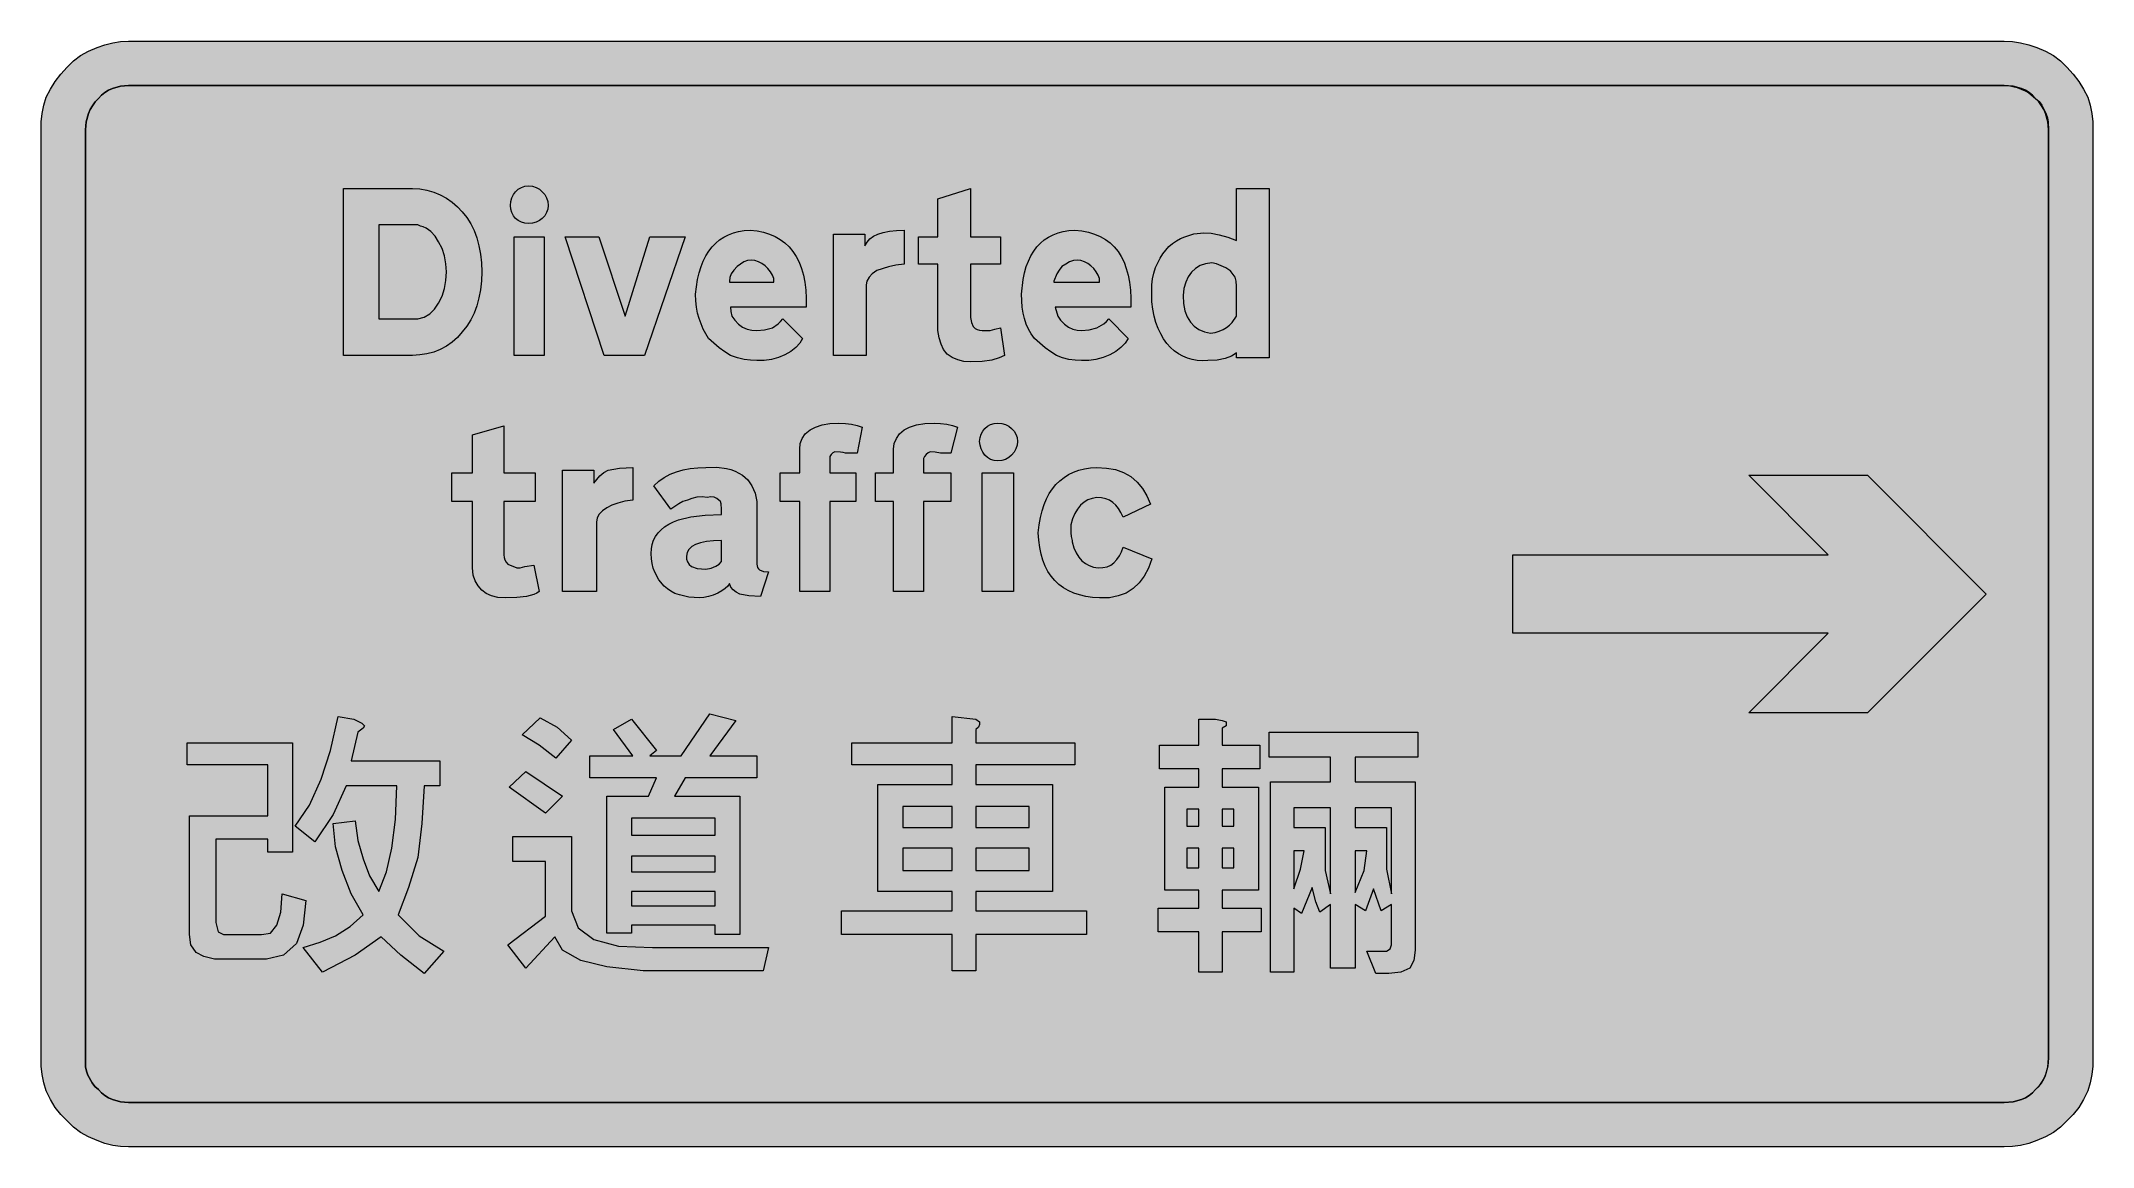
# Model space of a CAD drawing. Header units: metres. Extents: x 48 to 521, y 9 to 263.
import ezdxf

# ---------------------------------------------------------------- set-up
doc = ezdxf.new("R2010")
doc.units = ezdxf.units.M
doc.layers.add('FILL_BLACK_000000', color=7, linetype='Continuous', true_color=0x000000)
doc.layers.add('FILL_YELLOW_FFFF00', color=7, linetype='Continuous', true_color=0xffff00)

msp = doc.modelspace()

# ---------------------------------------------------------------- hatches: boundary and pattern name
at = {"layer": 'FILL_BLACK_000000', "true_color": 0x000000}
h = msp.add_hatch(color=7, dxfattribs=at)
h.dxf.hatch_style = 1
h.paths.add_polyline_path([(66.75, 8.71), (64.95, 8.94), (63.15, 9.4), (61.35, 10.14), (59.39, 10.93), (57.56, 11.94), (55.91, 13.18), (54.45, 14.64), (52.98, 16.1), (51.71, 17.75), (50.61, 19.58), (49.65, 21.54), (49.08, 23.39), (48.71, 25.29), (48.51, 27.19), (48.45, 29.04), (48.45, 242.64), (48.51, 244.49), (48.71, 246.39), (49.08, 248.29), (49.65, 250.14), (50.61, 251.94), (51.71, 253.7), (52.98, 255.41), (54.45, 257.04), (55.91, 258.5), (57.56, 259.74), (59.39, 260.75), (61.35, 261.54), (63.15, 262.15), (64.95, 262.63), (66.75, 262.93), (68.55, 263.04), (500.25, 263.04), (502.1, 262.93), (504, 262.63), (505.9, 262.15), (507.75, 261.54), (509.71, 260.75), (511.54, 259.74), (513.19, 258.5), (514.65, 257.04), (516.12, 255.41), (517.39, 253.7), (518.49, 251.94), (519.45, 250.14), (520.02, 248.29), (520.39, 246.39), (520.59, 244.49), (520.65, 242.64), (520.65, 29.04), (520.59, 27.19), (520.39, 25.29), (520.02, 23.39), (519.45, 21.54), (518.49, 19.58), (517.39, 17.75), (516.12, 16.1), (514.65, 14.64), (513.19, 13.18), (511.54, 11.94), (509.71, 10.93), (507.75, 10.14), (505.9, 9.4), (504, 8.94), (502.1, 8.71), (500.25, 8.64), (68.55, 8.64), (66.75, 8.71)])
h.paths.add_polyline_path([(504.19, 19.55), (505.09, 19.97), (505.95, 20.49), (506.73, 21.11), (507.45, 21.84), (508.18, 22.56), (508.8, 23.34), (509.32, 24.2), (509.74, 25.1), (510.28, 27.03), (510.45, 29.04), (510.45, 242.64), (510.28, 244.48), (509.74, 246.35), (509.32, 247.27), (508.8, 248.17), (508.18, 249.03), (507.45, 249.84), (506.73, 250.57), (505.95, 251.19), (505.09, 251.71), (504.19, 252.13), (502.26, 252.67), (500.25, 252.84), (68.55, 252.84), (66.71, 252.67), (64.87, 252.13), (63.99, 251.71), (63.15, 251.19), (62.36, 250.57), (61.65, 249.84), (60.92, 249.03), (60.3, 248.17), (59.78, 247.27), (59.36, 246.35), (58.82, 244.48), (58.65, 242.64), (58.65, 29.04), (58.72, 27.09), (58.9, 26.09), (59.25, 25.14), (60.22, 23.38), (60.85, 22.57), (61.65, 21.84), (62.36, 21.11), (63.15, 20.49), (63.99, 19.97), (64.87, 19.55), (66.71, 19.01), (68.55, 18.84), (500.25, 18.84), (502.26, 19.01), (504.19, 19.55)], flags=16)
h = msp.add_hatch(color=7, dxfattribs=at)
h.dxf.hatch_style = 1
h.paths.add_polyline_path([(118.05, 229.14), (133.95, 229.14), (135.62, 229.04), (137.25, 228.76), (138.82, 228.3), (140.32, 227.68), (141.74, 226.9), (143.06, 225.98), (144.27, 224.92), (145.35, 223.74), (146.4, 222.43), (147.32, 220.99), (148.09, 219.43), (148.72, 217.74), (149.22, 215.94), (149.57, 214.04), (149.78, 212.03), (149.85, 209.94), (149.78, 207.85), (149.57, 205.84), (149.22, 203.94), (148.72, 202.14), (148.09, 200.45), (147.32, 198.89), (146.4, 197.45), (145.35, 196.14), (144.27, 194.87), (143.06, 193.78), (141.74, 192.85), (140.32, 192.09), (138.82, 191.5), (137.25, 191.08), (135.62, 190.82), (133.95, 190.74), (118.05, 190.74), (118.05, 229.14)])
h.paths.add_polyline_path([(132.45, 199.14), (132.75, 199.14), (134.85, 199.14), (135.15, 199.14), (136.62, 199.53), (137.89, 200.26), (138.99, 201.33), (139.95, 202.74), (140.74, 204.37), (141.3, 206.11), (141.64, 207.97), (141.75, 209.94), (141.64, 211.78), (141.3, 213.61), (140.74, 215.34), (139.95, 216.84), (139.17, 218.12), (138.19, 219.2), (137.04, 220), (136.41, 220.27), (135.75, 220.44), (135.15, 220.74), (133.05, 220.74), (132.45, 220.74), (126.15, 220.74), (126.15, 199.14), (132.45, 199.14)], flags=16)
h = msp.add_hatch(color=7, dxfattribs=at)
h.dxf.hatch_style = 1
h.paths.add_polyline_path([(165.06, 224.37), (164.78, 223.57), (164.36, 222.86), (163.8, 222.24), (163.13, 221.74), (162.37, 221.36), (161.53, 221.12), (160.65, 221.04), (159.78, 221.12), (158.98, 221.36), (158.27, 221.74), (157.65, 222.24), (157.15, 222.86), (156.77, 223.57), (156.53, 224.37), (156.45, 225.24), (156.53, 226.12), (156.77, 226.96), (157.15, 227.72), (157.65, 228.39), (158.27, 228.95), (158.98, 229.37), (159.78, 229.65), (160.65, 229.74), (161.53, 229.65), (162.37, 229.37), (163.13, 228.95), (163.8, 228.39), (164.36, 227.72), (164.78, 226.96), (165.06, 226.12), (165.15, 225.24), (165.06, 224.37)])
h = msp.add_hatch(color=7, dxfattribs=at)
h.dxf.hatch_style = 1
h.paths.add_polyline_path([(269.25, 218.04), (269.25, 211.74), (262.35, 211.74), (262.35, 199.44), (262.54, 198.28), (262.95, 197.34), (263.4, 196.95), (263.89, 196.66), (264.43, 196.5), (265.05, 196.44), (266.85, 196.44), (267.94, 196.74), (269.25, 197.04), (270.15, 190.74), (268.97, 190.13), (267.26, 189.65), (265.05, 189.35), (262.35, 189.24), (260.83, 189.35), (259.42, 189.69), (258.13, 190.25), (256.95, 191.04), (256.16, 192.05), (255.56, 193.29), (255.14, 194.75), (254.85, 196.44), (254.85, 211.74), (250.35, 211.74), (250.35, 218.04), (254.85, 218.04), (254.85, 226.74), (262.35, 229.14), (262.35, 218.04), (269.25, 218.04)])
h = msp.add_hatch(color=7, dxfattribs=at)
h.dxf.hatch_style = 1
h.paths.add_polyline_path([(331.05, 229.14), (331.05, 190.14), (323.55, 190.14), (323.55, 191.34), (323.04, 190.92), (322.43, 190.55), (320.92, 189.99), (319.08, 189.65), (316.95, 189.54), (315.73, 189.49), (314.54, 189.57), (313.39, 189.77), (312.28, 190.09), (311.21, 190.53), (310.21, 191.1), (309.25, 191.78), (308.36, 192.58), (307.54, 193.49), (306.79, 194.52), (306.11, 195.67), (305.52, 196.92), (305.01, 198.29), (304.59, 199.77), (304.27, 201.35), (304.05, 203.04), (304.05, 203.64), (304.05, 206.34), (304.05, 206.94), (304.26, 208.36), (304.57, 209.68), (304.95, 210.92), (305.42, 212.06), (305.96, 213.12), (306.58, 214.09), (307.27, 214.96), (308.02, 215.75), (308.84, 216.45), (309.72, 217.07), (310.66, 217.59), (311.64, 218.04), (313.76, 218.66), (316.05, 218.94), (317.73, 218.83), (319.57, 218.49), (321.53, 217.93), (323.55, 217.14), (323.55, 229.14), (331.05, 229.14)])
h.paths.add_polyline_path([(323.51, 207.8), (323.25, 208.74), (322.35, 209.94), (322.2, 210.2), (322.05, 210.24), (321.1, 210.86), (320.06, 211.36), (318.97, 211.76), (317.85, 212.04), (316.46, 211.82), (315.22, 211.37), (314.13, 210.72), (313.2, 209.86), (312.44, 208.81), (311.86, 207.57), (311.46, 206.14), (311.25, 204.54), (311.36, 202.64), (311.69, 200.99), (312.22, 199.57), (312.94, 198.39), (313.84, 197.43), (314.92, 196.69), (316.16, 196.16), (317.55, 195.84), (318.62, 196.01), (319.58, 196.28), (320.45, 196.65), (321.22, 197.11), (321.92, 197.66), (322.53, 198.29), (323.55, 199.74), (323.55, 206.64), (323.51, 207.8)], flags=16)
h = msp.add_hatch(color=7, dxfattribs=at)
h.dxf.hatch_style = 1
h.paths.add_polyline_path([(157.35, 190.74), (157.35, 218.04), (164.25, 218.04), (164.25, 190.74), (157.35, 190.74)])
h = msp.add_hatch(color=7, dxfattribs=at)
h.dxf.hatch_style = 1
h.paths.add_polyline_path([(169.05, 218.04), (176.85, 218.04), (182.85, 199.74), (188.55, 218.04), (196.65, 218.04), (187.35, 190.74), (182.85, 190.74), (178.05, 190.74), (169.05, 218.04)])
h = msp.add_hatch(color=7, dxfattribs=at)
h.dxf.hatch_style = 1
h.paths.add_polyline_path([(207.19, 200.79), (207.45, 199.74), (208.09, 198.84), (208.95, 197.94), (209.9, 197.2), (210.94, 196.74), (212.03, 196.51), (213.15, 196.44), (214.95, 196.63), (216.75, 197.04), (218.06, 197.98), (218.65, 198.52), (219.15, 199.14), (223.65, 194.64), (223.04, 193.55), (222.14, 192.54), (220.99, 191.63), (219.64, 190.85), (218.13, 190.23), (216.52, 189.79), (214.84, 189.55), (213.15, 189.54), (211.75, 189.6), (210.26, 189.8), (208.72, 190.17), (207.15, 190.74), (205.8, 191.52), (204.49, 192.46), (202.05, 194.64), (200.82, 196.78), (199.87, 199.18), (199.52, 200.48), (199.27, 201.85), (199.11, 203.31), (199.05, 204.84), (199.54, 208.22), (199.9, 209.74), (200.34, 211.14), (200.86, 212.44), (201.45, 213.63), (202.13, 214.71), (202.87, 215.68), (203.7, 216.54), (204.6, 217.29), (205.59, 217.93), (206.64, 218.47), (207.78, 218.89), (208.99, 219.22), (210.28, 219.43), (211.65, 219.54), (213.23, 219.36), (214.71, 219.06), (216.1, 218.63), (217.38, 218.08), (218.56, 217.4), (219.63, 216.6), (220.61, 215.68), (221.47, 214.63), (222.24, 213.46), (222.89, 212.16), (223.44, 210.74), (223.88, 209.2), (224.22, 207.54), (224.44, 205.76), (224.55, 203.86), (224.55, 201.84), (207.15, 201.84), (207.19, 200.79)])
h.paths.add_polyline_path([(217.05, 208.14), (217.05, 208.44), (216.74, 209.22), (216.3, 209.98), (215.73, 210.69), (215.06, 211.33), (214.33, 211.86), (213.55, 212.28), (212.75, 212.55), (211.95, 212.64), (211.05, 212.53), (210.19, 212.23), (209.38, 211.75), (208.65, 211.14), (207.86, 210.37), (207.3, 209.49), (206.96, 208.61), (206.85, 207.84), (206.85, 207.54), (217.05, 207.54), (217.05, 208.14)], flags=16)
h = msp.add_hatch(color=7, dxfattribs=at)
h.dxf.hatch_style = 1
h.paths.add_polyline_path([(230.85, 218.64), (238.05, 218.64), (238.05, 215.94), (238.56, 216.78), (239.21, 217.51), (240.03, 218.13), (241.05, 218.64), (242.28, 219.03), (243.71, 219.31), (245.31, 219.48), (247.05, 219.54), (247.05, 211.74), (245.14, 211.46), (243.45, 211.1), (240.75, 210.24), (239.74, 209.51), (238.99, 208.7), (238.51, 207.84), (238.35, 206.94), (238.35, 190.74), (230.85, 190.74), (230.85, 218.64)])
h = msp.add_hatch(color=7, dxfattribs=at)
h.dxf.hatch_style = 1
h.paths.add_polyline_path([(282.45, 199.74), (283.09, 198.84), (283.95, 197.94), (284.9, 197.2), (285.9, 196.74), (286.9, 196.51), (287.85, 196.44), (289.65, 196.63), (291.45, 197.04), (293.02, 197.98), (293.64, 198.52), (294.15, 199.14), (298.65, 194.64), (297.94, 193.55), (296.96, 192.54), (295.76, 191.63), (294.37, 190.85), (292.85, 190.23), (291.22, 189.79), (289.54, 189.55), (287.85, 189.54), (286.45, 189.6), (285, 189.8), (283.55, 190.17), (282.15, 190.74), (280.8, 191.52), (279.49, 192.46), (277.05, 194.64), (276.32, 195.68), (275.7, 196.78), (275.18, 197.95), (274.76, 199.18), (274.45, 200.48), (274.22, 201.85), (274.05, 204.84), (274.44, 208.22), (274.77, 209.74), (275.17, 211.14), (275.66, 212.44), (276.23, 213.63), (276.88, 214.71), (277.61, 215.68), (278.43, 216.54), (279.32, 217.29), (280.29, 217.93), (281.35, 218.47), (282.48, 218.89), (283.69, 219.22), (284.98, 219.43), (286.35, 219.54), (287.98, 219.36), (289.5, 219.06), (290.91, 218.63), (292.2, 218.08), (293.39, 217.4), (294.47, 216.6), (295.43, 215.68), (296.29, 214.63), (297.03, 213.46), (297.67, 212.16), (298.2, 210.74), (298.63, 209.2), (298.94, 207.54), (299.15, 205.76), (299.25, 203.86), (299.25, 201.84), (281.85, 201.84), (282.45, 199.74)])
h.paths.add_polyline_path([(292.05, 208.14), (292.05, 208.44), (291.74, 209.22), (291.3, 209.98), (290.73, 210.69), (290.06, 211.33), (289.33, 211.86), (288.55, 212.28), (287.75, 212.55), (286.95, 212.64), (286.05, 212.53), (285.15, 212.23), (284.25, 211.75), (283.35, 211.14), (282.73, 210.37), (282.22, 209.49), (281.55, 207.84), (281.55, 207.54), (292.05, 207.54), (292.05, 208.14)], flags=16)
h = msp.add_hatch(color=7, dxfattribs=at)
h.dxf.hatch_style = 1
h.paths.add_polyline_path([(223.05, 136.44), (223.05, 157.14), (218.55, 157.14), (218.55, 163.74), (223.05, 163.74), (223.05, 169.14), (223.17, 170.43), (223.57, 171.61), (224.32, 172.68), (225.45, 173.64), (226.69, 174.25), (228.19, 174.73), (229.96, 175.03), (232.05, 175.14), (233.57, 175.08), (234.97, 174.91), (236.27, 174.63), (237.45, 174.24), (236.25, 168.24), (233.55, 168.24), (233.05, 168.41), (232.46, 168.5), (231.15, 168.54), (230.7, 168.35), (230.25, 167.94), (229.99, 167.49), (229.95, 167.04), (229.95, 163.74), (235.95, 163.74), (235.95, 157.14), (229.95, 157.14), (229.95, 136.44), (223.05, 136.44)])
h = msp.add_hatch(color=7, dxfattribs=at)
h.dxf.hatch_style = 1
h.paths.add_polyline_path([(244.65, 136.44), (244.65, 157.14), (240.45, 157.14), (240.45, 163.74), (244.65, 163.74), (244.65, 169.14), (244.81, 170.43), (245.29, 171.61), (246.04, 172.68), (247.05, 173.64), (248.34, 174.25), (249.94, 174.73), (251.82, 175.03), (253.95, 175.14), (255.47, 175.08), (256.87, 174.91), (258.17, 174.63), (259.35, 174.24), (257.85, 168.24), (255.45, 168.24), (254.25, 168.5), (253.05, 168.54), (252.6, 168.35), (252.15, 167.94), (251.74, 167.49), (251.55, 167.04), (251.55, 163.74), (257.85, 163.74), (257.85, 157.14), (251.55, 157.14), (251.55, 136.44), (244.65, 136.44)])
h = msp.add_hatch(color=7, dxfattribs=at)
h.dxf.hatch_style = 1
h.paths.add_polyline_path([(273.06, 170.06), (272.78, 169.22), (272.36, 168.46), (271.8, 167.79), (271.13, 167.23), (270.37, 166.81), (269.53, 166.53), (268.65, 166.44), (267.78, 166.53), (266.98, 166.81), (266.27, 167.23), (265.65, 167.79), (265.15, 168.46), (264.77, 169.22), (264.53, 170.06), (264.45, 170.94), (264.53, 171.81), (264.77, 172.61), (265.15, 173.32), (265.65, 173.94), (266.27, 174.44), (266.98, 174.82), (267.78, 175.06), (268.65, 175.14), (269.53, 175.06), (270.37, 174.82), (271.13, 174.44), (271.8, 173.94), (272.36, 173.32), (272.78, 172.61), (273.06, 171.81), (273.15, 170.94), (273.06, 170.06)])
h = msp.add_hatch(color=7, dxfattribs=at)
h.dxf.hatch_style = 1
h.paths.add_polyline_path([(162.15, 163.74), (162.15, 157.14), (154.95, 157.14), (154.95, 144.84), (155.01, 144.22), (155.17, 143.68), (155.46, 143.19), (155.85, 142.74), (157.95, 141.84), (158.74, 141.88), (159.75, 142.14), (161.85, 142.44), (163.05, 136.44), (162.53, 136.03), (161.87, 135.7), (160.16, 135.24), (157.95, 135.01), (155.25, 134.94), (153.56, 135.05), (152.1, 135.39), (150.86, 135.95), (149.85, 136.74), (149.02, 137.71), (148.35, 138.84), (147.91, 140.2), (147.75, 141.84), (147.75, 157.14), (142.95, 157.14), (142.95, 163.74), (147.75, 163.74), (147.75, 172.44), (154.95, 174.54), (154.95, 163.74), (162.15, 163.74)])
h = msp.add_hatch(color=7, dxfattribs=at)
h.dxf.hatch_style = 1
h.paths.add_polyline_path([(168.45, 164.34), (175.65, 164.34), (175.65, 161.34), (177.07, 163.06), (177.93, 163.79), (178.95, 164.34), (181.57, 164.75), (184.65, 164.94), (184.65, 157.44), (182.78, 157.16), (181.2, 156.76), (179.84, 156.26), (178.65, 155.64), (177.64, 154.96), (176.89, 154.21), (176.41, 153.36), (176.25, 152.34), (176.25, 136.44), (168.45, 136.44), (168.45, 164.34)])
h = msp.add_hatch(color=7, dxfattribs=at)
h.dxf.hatch_style = 1
h.paths.add_polyline_path([(211.31, 135.43), (209.25, 135.84), (208.41, 136.3), (207.71, 136.81), (207.18, 137.44), (206.85, 138.24), (206.49, 137.67), (205.9, 137.09), (205.12, 136.54), (204.19, 136.03), (203.16, 135.59), (202.08, 135.24), (201, 135.02), (199.95, 134.94), (197.55, 135.11), (195.34, 135.61), (194.33, 135.99), (193.41, 136.46), (192.58, 137.01), (191.85, 137.64), (190.62, 139.11), (189.67, 140.83), (189.32, 141.79), (189.07, 142.83), (188.91, 143.94), (188.85, 145.14), (188.91, 146.23), (189.1, 147.25), (189.42, 148.2), (189.86, 149.08), (190.43, 149.89), (191.13, 150.62), (191.95, 151.29), (192.9, 151.89), (193.98, 152.42), (195.18, 152.87), (197.96, 153.58), (201.25, 154), (205.05, 154.14), (205.05, 155.34), (204.97, 156.61), (204.8, 157.11), (204.45, 157.44), (203.94, 157.83), (203.32, 158.08), (202.59, 158.16), (201.75, 158.04), (200.58, 158.16), (199.39, 158.08), (198.25, 157.83), (197.25, 157.44), (196.18, 157.11), (195.19, 156.61), (193.35, 155.34), (189.45, 160.74), (190.62, 161.78), (191.87, 162.66), (193.22, 163.39), (194.66, 163.96), (196.2, 164.4), (197.85, 164.71), (199.59, 164.88), (201.45, 164.94), (203.99, 165), (206.21, 164.71), (207.22, 164.45), (208.16, 164.1), (209.03, 163.66), (209.85, 163.14), (210.5, 162.65), (211.08, 162.08), (212.06, 160.7), (212.76, 159.05), (213.15, 157.14), (213.15, 142.74), (213.32, 141.95), (213.53, 141.64), (213.82, 141.39), (214.67, 141.05), (215.85, 140.94), (214.05, 135.24), (211.31, 135.43)])
h.paths.add_polyline_path([(197.21, 143.23), (197.58, 142.64), (198.15, 142.14), (199.46, 141.73), (201.45, 141.54), (202.69, 141.82), (203.7, 142.21), (204.49, 142.72), (205.05, 143.34), (205.05, 148.14), (203.18, 148.08), (201.6, 147.91), (200.24, 147.63), (199.05, 147.24), (198.22, 146.73), (197.55, 146.11), (197.11, 145.38), (196.95, 144.54), (197.01, 143.87), (197.21, 143.23)], flags=16)
h = msp.add_hatch(color=7, dxfattribs=at)
h.dxf.hatch_style = 1
h.paths.add_polyline_path([(265.05, 136.44), (265.05, 163.74), (272.25, 163.74), (272.25, 136.44), (265.05, 136.44)])
h = msp.add_hatch(color=7, dxfattribs=at)
h.dxf.hatch_style = 1
h.paths.add_polyline_path([(293.64, 164.82), (295.69, 164.45), (297.57, 163.8), (299.25, 162.84), (300.71, 161.6), (301.95, 160.14), (302.96, 158.45), (303.75, 156.54), (297.45, 153.54), (296.97, 154.59), (296.43, 155.51), (295.82, 156.28), (295.12, 156.91), (294.35, 157.41), (293.48, 157.76), (292.52, 157.97), (291.45, 158.04), (290.37, 157.84), (289.37, 157.48), (288.47, 156.94), (287.66, 156.24), (286.95, 155.37), (286.35, 154.33), (285.84, 153.12), (285.45, 151.74), (285.45, 149.94), (285.49, 149.04), (285.75, 148.14), (285.75, 147.84), (286.14, 146.47), (286.65, 145.3), (287.25, 144.31), (287.96, 143.49), (288.77, 142.84), (289.67, 142.36), (290.67, 142.02), (291.75, 141.84), (292.82, 141.9), (293.77, 142.1), (294.62, 142.47), (295.35, 143.04), (296.02, 143.77), (296.62, 144.61), (297.12, 145.57), (297.45, 146.64), (304.05, 143.94), (303.28, 141.82), (302.3, 139.96), (301.12, 138.38), (299.74, 137.08), (298.14, 136.07), (296.33, 135.38), (294.3, 134.99), (292.05, 134.94), (290.41, 135.05), (288.87, 135.28), (287.43, 135.61), (286.09, 136.06), (284.85, 136.62), (283.71, 137.29), (282.67, 138.06), (281.74, 138.95), (280.9, 139.95), (280.17, 141.05), (279.54, 142.27), (279.01, 143.59), (278.59, 145.02), (278.27, 146.55), (278.06, 148.19), (277.95, 149.94), (278.16, 151.74), (278.46, 153.41), (278.84, 154.97), (279.3, 156.42), (279.85, 157.75), (280.48, 158.96), (281.2, 160.06), (282, 161.04), (282.89, 161.91), (283.86, 162.67), (284.91, 163.32), (286.05, 163.86), (287.27, 164.29), (288.58, 164.62), (289.97, 164.83), (291.45, 164.94), (293.64, 164.82)])
h = msp.add_hatch(color=7, dxfattribs=at)
h.dxf.hatch_style = 1
h.paths.add_polyline_path([(496.05, 135.84), (468.75, 108.54), (441.45, 108.54), (459.75, 126.84), (387.15, 126.84), (387.15, 144.84), (459.75, 144.84), (441.45, 163.14), (468.75, 163.14), (496.05, 135.84)])
h = msp.add_hatch(color=7, dxfattribs=at)
h.dxf.hatch_style = 1
h.paths.add_polyline_path([(110.25, 87.24), (112.95, 93.24), (115.05, 99.84), (116.85, 107.64), (120.45, 107.04), (122.25, 106.14), (122.85, 105.54), (122.55, 104.94), (121.35, 104.04), (119.85, 97.44), (140.25, 97.44), (140.25, 91.74), (136.65, 91.74), (136.05, 83.04), (135.15, 75.24), (133.05, 68.34), (130.65, 62.04), (135.45, 57.24), (141.15, 53.64), (136.65, 48.54), (131.25, 52.74), (126.75, 56.94), (120.75, 52.74), (113.25, 48.84), (108.75, 54.54), (112.65, 55.74), (116.25, 57.24), (119.55, 59.34), (122.55, 62.04), (119.85, 66.84), (117.75, 72.24), (116.25, 77.64), (115.65, 83.04), (120.75, 83.64), (121.35, 79.14), (122.55, 74.94), (124.05, 71.04), (126.15, 67.44), (127.95, 71.94), (129.15, 77.34), (130.05, 83.94), (130.35, 91.74), (118.65, 91.74), (115.65, 85.14), (111.45, 78.84), (106.95, 82.44), (110.25, 87.24)])
h = msp.add_hatch(color=7, dxfattribs=at)
h.dxf.hatch_style = 1
h.paths.add_polyline_path([(167.25, 105.24), (170.55, 102.24), (166.95, 98.04), (163.05, 101.04), (159.15, 103.44), (163.35, 107.34), (167.25, 105.24)])
h = msp.add_hatch(color=7, dxfattribs=at)
h.dxf.hatch_style = 1
h.paths.add_polyline_path([(202.35, 108.24), (208.35, 106.74), (202.35, 98.64), (213.15, 98.64), (213.15, 93.54), (196.65, 93.54), (194.25, 89.34), (209.25, 89.34), (209.25, 57.54), (203.55, 57.54), (203.55, 59.64), (184.35, 59.64), (184.35, 57.84), (178.65, 57.84), (178.65, 89.34), (188.25, 89.34), (190.05, 93.54), (174.75, 93.54), (174.75, 98.64), (184.65, 98.64), (180.15, 104.64), (184.35, 107.04), (190.05, 99.84), (188.55, 98.64), (195.75, 98.64), (202.35, 108.24)])
h.paths.add_polyline_path([(184.35, 64.14), (203.55, 64.14), (203.55, 67.44), (184.35, 67.44), (184.35, 64.14)], flags=16)
h.paths.add_polyline_path([(184.35, 75.54), (184.35, 71.94), (203.55, 71.94), (203.55, 75.54), (184.35, 75.54)], flags=16)
h.paths.add_polyline_path([(203.55, 84.24), (184.35, 84.24), (184.35, 80.34), (203.55, 80.34), (203.55, 84.24)], flags=16)
h = msp.add_hatch(color=7, dxfattribs=at)
h.dxf.hatch_style = 1
h.paths.add_polyline_path([(264.45, 105.84), (264.15, 105.24), (263.55, 104.64), (263.55, 101.64), (286.35, 101.64), (286.35, 96.54), (263.55, 96.54), (263.55, 92.04), (281.25, 92.04), (281.25, 67.44), (263.55, 67.44), (263.55, 62.94), (289.05, 62.94), (289.05, 57.54), (263.55, 57.54), (263.55, 49.14), (258.15, 49.14), (258.15, 57.54), (232.65, 57.54), (232.65, 62.94), (258.15, 62.94), (258.15, 67.44), (241.05, 67.44), (241.05, 92.04), (258.15, 92.04), (258.15, 96.54), (235.05, 96.54), (235.05, 101.64), (258.15, 101.64), (258.15, 107.64), (263.55, 107.04), (264.45, 106.44), (264.45, 105.84)])
h.paths.add_polyline_path([(258.15, 82.14), (258.15, 86.94), (246.75, 86.94), (246.75, 82.14), (258.15, 82.14)], flags=16)
h.paths.add_polyline_path([(246.75, 72.24), (258.15, 72.24), (258.15, 77.34), (246.75, 77.34), (246.75, 72.24)], flags=16)
h.paths.add_polyline_path([(263.55, 86.94), (263.55, 82.14), (275.85, 82.14), (275.85, 86.94), (263.55, 86.94)], flags=16)
h.paths.add_polyline_path([(275.85, 77.34), (263.55, 77.34), (263.55, 72.24), (275.85, 72.24), (275.85, 77.34)], flags=16)
h = msp.add_hatch(color=7, dxfattribs=at)
h.dxf.hatch_style = 1
h.paths.add_polyline_path([(320.25, 106.74), (321.15, 106.44), (321.15, 105.54), (320.25, 104.94), (320.25, 101.04), (328.95, 101.04), (328.95, 95.64), (320.25, 95.64), (320.25, 91.44), (328.65, 91.44), (328.65, 67.74), (320.25, 67.74), (320.25, 63.54), (329.25, 63.54), (329.25, 58.14), (320.25, 58.14), (320.25, 48.84), (314.85, 48.84), (314.85, 58.14), (305.55, 58.14), (305.55, 63.54), (314.85, 63.54), (314.85, 67.74), (307.05, 67.74), (307.05, 91.44), (314.85, 91.44), (314.85, 95.64), (305.85, 95.64), (305.85, 101.04), (314.85, 101.04), (314.85, 107.04), (318.75, 107.04), (320.25, 106.74)])
h.paths.add_polyline_path([(322.95, 82.44), (322.95, 86.34), (320.25, 86.34), (320.25, 82.44), (322.95, 82.44)], flags=16)
h.paths.add_polyline_path([(320.25, 72.84), (322.95, 72.84), (322.95, 77.34), (320.25, 77.34), (320.25, 72.84)], flags=16)
h.paths.add_polyline_path([(312.15, 86.34), (312.15, 82.44), (314.85, 82.44), (314.85, 86.34), (312.15, 86.34)], flags=16)
h.paths.add_polyline_path([(314.85, 77.34), (312.15, 77.34), (312.15, 72.84), (314.85, 72.84), (314.85, 77.34)], flags=16)
h = msp.add_hatch(color=7, dxfattribs=at)
h.dxf.hatch_style = 1
h.paths.add_polyline_path([(350.85, 92.64), (364.65, 92.64), (364.65, 53.94), (364.35, 51.54), (363.45, 49.74), (361.35, 48.84), (358.65, 48.54), (355.65, 48.54), (353.55, 53.64), (356.85, 53.64), (358.05, 53.64), (358.95, 54.24), (359.25, 55.14), (359.25, 56.94), (359.25, 64.44), (356.85, 62.94), (355.05, 68.04), (353.25, 62.94), (350.85, 64.44), (350.85, 49.74), (345.15, 49.74), (345.15, 64.44), (342.75, 62.64), (341.85, 65.04), (340.95, 68.34), (338.55, 62.34), (336.75, 63.54), (336.75, 48.84), (331.35, 48.84), (331.35, 92.64), (345.15, 92.64), (345.15, 98.34), (331.05, 98.34), (331.05, 104.04), (365.25, 104.04), (365.25, 98.34), (350.85, 98.34), (350.85, 92.64)])
h.paths.add_polyline_path([(338.25, 72.54), (339.15, 76.74), (336.75, 76.74), (336.75, 68.04), (338.25, 72.54)], flags=16)
h.paths.add_polyline_path([(350.85, 67.14), (352.95, 72.24), (353.55, 76.74), (350.85, 76.74), (350.85, 67.14)], flags=16)
h.paths.add_polyline_path([(359.25, 86.64), (350.85, 86.64), (350.85, 82.14), (358.05, 82.14), (358.05, 72.54), (359.25, 66.84), (359.25, 86.64)], flags=16)
h.paths.add_polyline_path([(345.15, 66.84), (345.15, 86.64), (336.75, 86.64), (336.75, 82.14), (343.95, 82.14), (343.95, 72.24), (345.15, 66.84)], flags=16)
h = msp.add_hatch(color=7, dxfattribs=at)
h.dxf.hatch_style = 1
h.paths.add_polyline_path([(106.35, 101.64), (106.35, 76.44), (100.65, 76.44), (100.65, 79.44), (88.65, 79.44), (88.65, 60.24), (89.25, 58.14), (90.45, 57.54), (99.15, 57.54), (101.25, 57.84), (102.75, 59.64), (103.65, 62.64), (103.95, 66.84), (109.35, 65.34), (108.75, 59.64), (107.25, 55.44), (104.25, 52.74), (100.35, 51.84), (88.35, 51.84), (85.95, 52.44), (84.15, 53.34), (82.95, 55.14), (82.65, 57.54), (82.65, 84.84), (100.65, 84.84), (100.65, 96.54), (82.05, 96.54), (82.05, 101.64), (106.35, 101.64)])
h = msp.add_hatch(color=7, dxfattribs=at)
h.dxf.hatch_style = 1
h.paths.add_polyline_path([(168.45, 89.34), (164.55, 85.44), (156.15, 91.44), (160.05, 95.04), (168.45, 89.34)])
h = msp.add_hatch(color=7, dxfattribs=at)
h.dxf.hatch_style = 1
h.paths.add_polyline_path([(170.55, 80.04), (170.55, 62.94), (172.05, 59.04), (175.65, 56.34), (181.35, 54.84), (189.15, 54.54), (215.85, 54.54), (214.65, 49.14), (187.05, 49.14), (178.65, 50.04), (172.65, 51.54), (168.45, 53.94), (166.65, 56.94), (160.05, 49.74), (155.85, 55.14), (164.55, 61.74), (164.55, 74.34), (157.05, 74.34), (157.05, 80.04), (170.55, 80.04)])
at = {"layer": 'FILL_YELLOW_FFFF00', "true_color": 0xffff00}
h = msp.add_hatch(color=7, dxfattribs=at)
h.dxf.hatch_style = 1
h.paths.add_polyline_path([(500.25, 252.84), (501.2, 252.78), (502.2, 252.61), (503.2, 252.33), (504.15, 251.94), (505.05, 251.61), (505.91, 251.11), (507.45, 249.84), (508.25, 249.11), (508.87, 248.26), (509.85, 246.24), (510.2, 245.34), (510.37, 244.44), (510.45, 242.64), (510.45, 29.04), (510.28, 27.2), (509.74, 25.33), (509.32, 24.41), (508.8, 23.51), (508.18, 22.65), (507.45, 21.84), (506.73, 21.11), (505.95, 20.49), (505.09, 19.97), (504.19, 19.55), (502.26, 19.01), (500.25, 18.84), (68.55, 18.84), (66.71, 19.01), (64.87, 19.55), (63.99, 19.97), (63.15, 20.49), (62.36, 21.11), (61.65, 21.84), (60.85, 22.57), (60.22, 23.38), (59.25, 25.14), (58.9, 26.09), (58.72, 27.09), (58.65, 29.04), (58.65, 242.64), (58.82, 244.48), (59.36, 246.35), (59.78, 247.27), (60.3, 248.17), (60.92, 249.03), (61.65, 249.84), (62.36, 250.57), (63.15, 251.19), (63.99, 251.71), (64.87, 252.13), (66.71, 252.67), (68.55, 252.84), (500.25, 252.84)])

# ---------------------------------------------------------------- linework, layer by layer
at = {"layer": 'FILL_BLACK_000000', "lineweight": 0, "true_color": 0x000000}
for points in [[(66.75, 8.71), (64.95, 8.94), (63.15, 9.4), (61.35, 10.14), (59.39, 10.93), (57.56, 11.94), (55.91, 13.18), (54.45, 14.64), (52.98, 16.1), (51.71, 17.75), (50.61, 19.58), (49.65, 21.54), (49.08, 23.39), (48.71, 25.29), (48.51, 27.19), (48.45, 29.04), (48.45, 242.64), (48.51, 244.49), (48.71, 246.39), (49.08, 248.29), (49.65, 250.14), (50.61, 251.94), (51.71, 253.7), (52.98, 255.41), (54.45, 257.04), (55.91, 258.5), (57.56, 259.74), (59.39, 260.75), (61.35, 261.54), (63.15, 262.15), (64.95, 262.63), (66.75, 262.93), (68.55, 263.04), (500.25, 263.04), (502.1, 262.93), (504, 262.63), (505.9, 262.15), (507.75, 261.54), (509.71, 260.75), (511.54, 259.74), (513.19, 258.5), (514.65, 257.04), (516.12, 255.41), (517.39, 253.7), (518.49, 251.94), (519.45, 250.14), (520.02, 248.29), (520.39, 246.39), (520.59, 244.49), (520.65, 242.64), (520.65, 29.04), (520.59, 27.19), (520.39, 25.29), (520.02, 23.39), (519.45, 21.54), (518.49, 19.58), (517.39, 17.75), (516.12, 16.1), (514.65, 14.64), (513.19, 13.18), (511.54, 11.94), (509.71, 10.93), (507.75, 10.14), (505.9, 9.4), (504, 8.94), (502.1, 8.71), (500.25, 8.64), (68.55, 8.64)], [(504.19, 19.55), (505.09, 19.97), (505.95, 20.49), (506.73, 21.11), (507.45, 21.84), (508.18, 22.56), (508.8, 23.34), (509.32, 24.2), (509.74, 25.1), (510.28, 27.03), (510.45, 29.04), (510.45, 242.64), (510.28, 244.48), (509.74, 246.35), (509.32, 247.27), (508.8, 248.17), (508.18, 249.03), (507.45, 249.84), (506.73, 250.57), (505.95, 251.19), (505.09, 251.71), (504.19, 252.13), (502.26, 252.67), (500.25, 252.84), (68.55, 252.84), (66.71, 252.67), (64.87, 252.13), (63.99, 251.71), (63.15, 251.19), (62.36, 250.57), (61.65, 249.84), (60.92, 249.03), (60.3, 248.17), (59.78, 247.27), (59.36, 246.35), (58.82, 244.48), (58.65, 242.64), (58.65, 29.04), (58.72, 27.09), (58.9, 26.09), (59.25, 25.14), (60.22, 23.38), (60.85, 22.57), (61.65, 21.84), (62.36, 21.11), (63.15, 20.49), (63.99, 19.97), (64.87, 19.55), (66.71, 19.01), (68.55, 18.84), (500.25, 18.84), (502.26, 19.01)], [(118.05, 229.14), (133.95, 229.14), (135.62, 229.04), (137.25, 228.76), (138.82, 228.3), (140.32, 227.68), (141.74, 226.9), (143.06, 225.98), (144.27, 224.92), (145.35, 223.74), (146.4, 222.43), (147.32, 220.99), (148.09, 219.43), (148.72, 217.74), (149.22, 215.94), (149.57, 214.04), (149.78, 212.03), (149.85, 209.94), (149.78, 207.85), (149.57, 205.84), (149.22, 203.94), (148.72, 202.14), (148.09, 200.45), (147.32, 198.89), (146.4, 197.45), (145.35, 196.14), (144.27, 194.87), (143.06, 193.78), (141.74, 192.85), (140.32, 192.09), (138.82, 191.5), (137.25, 191.08), (135.62, 190.82), (133.95, 190.74), (118.05, 190.74)], [(165.06, 224.37), (164.78, 223.57), (164.36, 222.86), (163.8, 222.24), (163.13, 221.74), (162.37, 221.36), (161.53, 221.12), (160.65, 221.04), (159.78, 221.12), (158.98, 221.36), (158.27, 221.74), (157.65, 222.24), (157.15, 222.86), (156.77, 223.57), (156.53, 224.37), (156.45, 225.24), (156.53, 226.12), (156.77, 226.96), (157.15, 227.72), (157.65, 228.39), (158.27, 228.95), (158.98, 229.37), (159.78, 229.65), (160.65, 229.74), (161.53, 229.65), (162.37, 229.37), (163.13, 228.95), (163.8, 228.39), (164.36, 227.72), (164.78, 226.96), (165.06, 226.12), (165.15, 225.24)], [(269.25, 218.04), (269.25, 211.74), (262.35, 211.74), (262.35, 199.44), (262.54, 198.28), (262.95, 197.34), (263.4, 196.95), (263.89, 196.66), (264.43, 196.5), (265.05, 196.44), (266.85, 196.44), (267.94, 196.74), (269.25, 197.04), (270.15, 190.74), (268.97, 190.13), (267.26, 189.65), (265.05, 189.35), (262.35, 189.24), (260.83, 189.35), (259.42, 189.69), (258.13, 190.25), (256.95, 191.04), (256.16, 192.05), (255.56, 193.29), (255.14, 194.75), (254.85, 196.44), (254.85, 211.74), (250.35, 211.74), (250.35, 218.04), (254.85, 218.04), (254.85, 226.74), (262.35, 229.14), (262.35, 218.04)], [(331.05, 229.14), (331.05, 190.14), (323.55, 190.14), (323.55, 191.34), (323.04, 190.92), (322.43, 190.55), (320.92, 189.99), (319.08, 189.65), (316.95, 189.54), (315.73, 189.49), (314.54, 189.57), (313.39, 189.77), (312.28, 190.09), (311.21, 190.53), (310.21, 191.1), (309.25, 191.78), (308.36, 192.58), (307.54, 193.49), (306.79, 194.52), (306.11, 195.67), (305.52, 196.92), (305.01, 198.29), (304.59, 199.77), (304.27, 201.35), (304.05, 203.04), (304.05, 203.64), (304.05, 206.34), (304.05, 206.94), (304.26, 208.36), (304.57, 209.68), (304.95, 210.92), (305.42, 212.06), (305.96, 213.12), (306.58, 214.09), (307.27, 214.96), (308.02, 215.75), (308.84, 216.45), (309.72, 217.07), (310.66, 217.59), (311.64, 218.04), (313.76, 218.66), (316.05, 218.94), (317.73, 218.83), (319.57, 218.49), (321.53, 217.93), (323.55, 217.14), (323.55, 229.14)], [(132.45, 199.14), (132.75, 199.14), (134.85, 199.14), (135.15, 199.14), (136.62, 199.53), (137.89, 200.26), (138.99, 201.33), (139.95, 202.74), (140.74, 204.37), (141.3, 206.11), (141.64, 207.97), (141.75, 209.94), (141.64, 211.78), (141.3, 213.61), (140.74, 215.34), (139.95, 216.84), (139.17, 218.12), (138.19, 219.2), (137.04, 220), (136.41, 220.27), (135.75, 220.44), (135.15, 220.74), (133.05, 220.74), (132.45, 220.74), (126.15, 220.74), (126.15, 199.14)], [(157.35, 190.74), (157.35, 218.04), (164.25, 218.04), (164.25, 190.74)], [(169.05, 218.04), (176.85, 218.04), (182.85, 199.74), (188.55, 218.04), (196.65, 218.04), (187.35, 190.74), (182.85, 190.74), (178.05, 190.74)], [(207.19, 200.79), (207.45, 199.74), (208.09, 198.84), (208.95, 197.94), (209.9, 197.2), (210.94, 196.74), (212.03, 196.51), (213.15, 196.44), (214.95, 196.63), (216.75, 197.04), (218.06, 197.98), (218.65, 198.52), (219.15, 199.14), (223.65, 194.64), (223.04, 193.55), (222.14, 192.54), (220.99, 191.63), (219.64, 190.85), (218.13, 190.23), (216.52, 189.79), (214.84, 189.55), (213.15, 189.54), (211.75, 189.6), (210.26, 189.8), (208.72, 190.17), (207.15, 190.74), (205.8, 191.52), (204.49, 192.46), (202.05, 194.64), (200.82, 196.78), (199.87, 199.18), (199.52, 200.48), (199.27, 201.85), (199.11, 203.31), (199.05, 204.84), (199.54, 208.22), (199.9, 209.74), (200.34, 211.14), (200.86, 212.44), (201.45, 213.63), (202.13, 214.71), (202.87, 215.68), (203.7, 216.54), (204.6, 217.29), (205.59, 217.93), (206.64, 218.47), (207.78, 218.89), (208.99, 219.22), (210.28, 219.43), (211.65, 219.54), (213.23, 219.36), (214.71, 219.06), (216.1, 218.63), (217.38, 218.08), (218.56, 217.4), (219.63, 216.6), (220.61, 215.68), (221.47, 214.63), (222.24, 213.46), (222.89, 212.16), (223.44, 210.74), (223.88, 209.2), (224.22, 207.54), (224.44, 205.76), (224.55, 203.86), (224.55, 201.84), (207.15, 201.84)], [(230.85, 218.64), (238.05, 218.64), (238.05, 215.94), (238.56, 216.78), (239.21, 217.51), (240.03, 218.13), (241.05, 218.64), (242.28, 219.03), (243.71, 219.31), (245.31, 219.48), (247.05, 219.54), (247.05, 211.74), (245.14, 211.46), (243.45, 211.1), (240.75, 210.24), (239.74, 209.51), (238.99, 208.7), (238.51, 207.84), (238.35, 206.94), (238.35, 190.74), (230.85, 190.74)], [(282.45, 199.74), (283.09, 198.84), (283.95, 197.94), (284.9, 197.2), (285.9, 196.74), (286.9, 196.51), (287.85, 196.44), (289.65, 196.63), (291.45, 197.04), (293.02, 197.98), (293.64, 198.52), (294.15, 199.14), (298.65, 194.64), (297.94, 193.55), (296.96, 192.54), (295.76, 191.63), (294.37, 190.85), (292.85, 190.23), (291.22, 189.79), (289.54, 189.55), (287.85, 189.54), (286.45, 189.6), (285, 189.8), (283.55, 190.17), (282.15, 190.74), (280.8, 191.52), (279.49, 192.46), (277.05, 194.64), (276.32, 195.68), (275.7, 196.78), (275.18, 197.95), (274.76, 199.18), (274.45, 200.48), (274.22, 201.85), (274.05, 204.84), (274.44, 208.22), (274.77, 209.74), (275.17, 211.14), (275.66, 212.44), (276.23, 213.63), (276.88, 214.71), (277.61, 215.68), (278.43, 216.54), (279.32, 217.29), (280.29, 217.93), (281.35, 218.47), (282.48, 218.89), (283.69, 219.22), (284.98, 219.43), (286.35, 219.54), (287.98, 219.36), (289.5, 219.06), (290.91, 218.63), (292.2, 218.08), (293.39, 217.4), (294.47, 216.6), (295.43, 215.68), (296.29, 214.63), (297.03, 213.46), (297.67, 212.16), (298.2, 210.74), (298.63, 209.2), (298.94, 207.54), (299.15, 205.76), (299.25, 203.86), (299.25, 201.84), (281.85, 201.84)], [(217.05, 208.14), (217.05, 208.44), (216.74, 209.22), (216.3, 209.98), (215.73, 210.69), (215.06, 211.33), (214.33, 211.86), (213.55, 212.28), (212.75, 212.55), (211.95, 212.64), (211.05, 212.53), (210.19, 212.23), (209.38, 211.75), (208.65, 211.14), (207.86, 210.37), (207.3, 209.49), (206.96, 208.61), (206.85, 207.84), (206.85, 207.54), (217.05, 207.54)], [(292.05, 208.14), (292.05, 208.44), (291.74, 209.22), (291.3, 209.98), (290.73, 210.69), (290.06, 211.33), (289.33, 211.86), (288.55, 212.28), (287.75, 212.55), (286.95, 212.64), (286.05, 212.53), (285.15, 212.23), (284.25, 211.75), (283.35, 211.14), (282.73, 210.37), (282.22, 209.49), (281.55, 207.84), (281.55, 207.54), (292.05, 207.54)], [(323.51, 207.8), (323.25, 208.74), (322.35, 209.94), (322.2, 210.2), (322.05, 210.24), (321.1, 210.86), (320.06, 211.36), (318.97, 211.76), (317.85, 212.04), (316.46, 211.82), (315.22, 211.37), (314.13, 210.72), (313.2, 209.86), (312.44, 208.81), (311.86, 207.57), (311.46, 206.14), (311.25, 204.54), (311.36, 202.64), (311.69, 200.99), (312.22, 199.57), (312.94, 198.39), (313.84, 197.43), (314.92, 196.69), (316.16, 196.16), (317.55, 195.84), (318.62, 196.01), (319.58, 196.28), (320.45, 196.65), (321.22, 197.11), (321.92, 197.66), (322.53, 198.29), (323.55, 199.74), (323.55, 206.64)], [(223.05, 136.44), (223.05, 157.14), (218.55, 157.14), (218.55, 163.74), (223.05, 163.74), (223.05, 169.14), (223.17, 170.43), (223.57, 171.61), (224.32, 172.68), (225.45, 173.64), (226.69, 174.25), (228.19, 174.73), (229.96, 175.03), (232.05, 175.14), (233.57, 175.08), (234.97, 174.91), (236.27, 174.63), (237.45, 174.24), (236.25, 168.24), (233.55, 168.24), (233.05, 168.41), (232.46, 168.5), (231.15, 168.54), (230.7, 168.35), (230.25, 167.94), (229.99, 167.49), (229.95, 167.04), (229.95, 163.74), (235.95, 163.74), (235.95, 157.14), (229.95, 157.14), (229.95, 136.44)], [(244.65, 136.44), (244.65, 157.14), (240.45, 157.14), (240.45, 163.74), (244.65, 163.74), (244.65, 169.14), (244.81, 170.43), (245.29, 171.61), (246.04, 172.68), (247.05, 173.64), (248.34, 174.25), (249.94, 174.73), (251.82, 175.03), (253.95, 175.14), (255.47, 175.08), (256.87, 174.91), (258.17, 174.63), (259.35, 174.24), (257.85, 168.24), (255.45, 168.24), (254.25, 168.5), (253.05, 168.54), (252.6, 168.35), (252.15, 167.94), (251.74, 167.49), (251.55, 167.04), (251.55, 163.74), (257.85, 163.74), (257.85, 157.14), (251.55, 157.14), (251.55, 136.44)], [(273.06, 170.06), (272.78, 169.22), (272.36, 168.46), (271.8, 167.79), (271.13, 167.23), (270.37, 166.81), (269.53, 166.53), (268.65, 166.44), (267.78, 166.53), (266.98, 166.81), (266.27, 167.23), (265.65, 167.79), (265.15, 168.46), (264.77, 169.22), (264.53, 170.06), (264.45, 170.94), (264.53, 171.81), (264.77, 172.61), (265.15, 173.32), (265.65, 173.94), (266.27, 174.44), (266.98, 174.82), (267.78, 175.06), (268.65, 175.14), (269.53, 175.06), (270.37, 174.82), (271.13, 174.44), (271.8, 173.94), (272.36, 173.32), (272.78, 172.61), (273.06, 171.81), (273.15, 170.94)], [(162.15, 163.74), (162.15, 157.14), (154.95, 157.14), (154.95, 144.84), (155.01, 144.22), (155.17, 143.68), (155.46, 143.19), (155.85, 142.74), (157.95, 141.84), (158.74, 141.88), (159.75, 142.14), (161.85, 142.44), (163.05, 136.44), (162.53, 136.03), (161.87, 135.7), (160.16, 135.24), (157.95, 135.01), (155.25, 134.94), (153.56, 135.05), (152.1, 135.39), (150.86, 135.95), (149.85, 136.74), (149.02, 137.71), (148.35, 138.84), (147.91, 140.2), (147.75, 141.84), (147.75, 157.14), (142.95, 157.14), (142.95, 163.74), (147.75, 163.74), (147.75, 172.44), (154.95, 174.54), (154.95, 163.74)], [(168.45, 164.34), (175.65, 164.34), (175.65, 161.34), (177.07, 163.06), (177.93, 163.79), (178.95, 164.34), (181.57, 164.75), (184.65, 164.94), (184.65, 157.44), (182.78, 157.16), (181.2, 156.76), (179.84, 156.26), (178.65, 155.64), (177.64, 154.96), (176.89, 154.21), (176.41, 153.36), (176.25, 152.34), (176.25, 136.44), (168.45, 136.44)], [(211.31, 135.43), (209.25, 135.84), (208.41, 136.3), (207.71, 136.81), (207.18, 137.44), (206.85, 138.24), (206.49, 137.67), (205.9, 137.09), (205.12, 136.54), (204.19, 136.03), (203.16, 135.59), (202.08, 135.24), (201, 135.02), (199.95, 134.94), (197.55, 135.11), (195.34, 135.61), (194.33, 135.99), (193.41, 136.46), (192.58, 137.01), (191.85, 137.64), (190.62, 139.11), (189.67, 140.83), (189.32, 141.79), (189.07, 142.83), (188.91, 143.94), (188.85, 145.14), (188.91, 146.23), (189.1, 147.25), (189.42, 148.2), (189.86, 149.08), (190.43, 149.89), (191.13, 150.62), (191.95, 151.29), (192.9, 151.89), (193.98, 152.42), (195.18, 152.87), (197.96, 153.58), (201.25, 154), (205.05, 154.14), (205.05, 155.34), (204.97, 156.61), (204.8, 157.11), (204.45, 157.44), (203.94, 157.83), (203.32, 158.08), (202.59, 158.16), (201.75, 158.04), (200.58, 158.16), (199.39, 158.08), (198.25, 157.83), (197.25, 157.44), (196.18, 157.11), (195.19, 156.61), (193.35, 155.34), (189.45, 160.74), (190.62, 161.78), (191.87, 162.66), (193.22, 163.39), (194.66, 163.96), (196.2, 164.4), (197.85, 164.71), (199.59, 164.88), (201.45, 164.94), (203.99, 165), (206.21, 164.71), (207.22, 164.45), (208.16, 164.1), (209.03, 163.66), (209.85, 163.14), (210.5, 162.65), (211.08, 162.08), (212.06, 160.7), (212.76, 159.05), (213.15, 157.14), (213.15, 142.74), (213.32, 141.95), (213.53, 141.64), (213.82, 141.39), (214.67, 141.05), (215.85, 140.94), (214.05, 135.24)], [(265.05, 136.44), (265.05, 163.74), (272.25, 163.74), (272.25, 136.44)], [(293.64, 164.82), (295.69, 164.45), (297.57, 163.8), (299.25, 162.84), (300.71, 161.6), (301.95, 160.14), (302.96, 158.45), (303.75, 156.54), (297.45, 153.54), (296.97, 154.59), (296.43, 155.51), (295.82, 156.28), (295.12, 156.91), (294.35, 157.41), (293.48, 157.76), (292.52, 157.97), (291.45, 158.04), (290.37, 157.84), (289.37, 157.48), (288.47, 156.94), (287.66, 156.24), (286.95, 155.37), (286.35, 154.33), (285.84, 153.12), (285.45, 151.74), (285.45, 149.94), (285.49, 149.04), (285.75, 148.14), (285.75, 147.84), (286.14, 146.47), (286.65, 145.3), (287.25, 144.31), (287.96, 143.49), (288.77, 142.84), (289.67, 142.36), (290.67, 142.02), (291.75, 141.84), (292.82, 141.9), (293.77, 142.1), (294.62, 142.47), (295.35, 143.04), (296.02, 143.77), (296.62, 144.61), (297.12, 145.57), (297.45, 146.64), (304.05, 143.94), (303.28, 141.82), (302.3, 139.96), (301.12, 138.38), (299.74, 137.08), (298.14, 136.07), (296.33, 135.38), (294.3, 134.99), (292.05, 134.94), (290.41, 135.05), (288.87, 135.28), (287.43, 135.61), (286.09, 136.06), (284.85, 136.62), (283.71, 137.29), (282.67, 138.06), (281.74, 138.95), (280.9, 139.95), (280.17, 141.05), (279.54, 142.27), (279.01, 143.59), (278.59, 145.02), (278.27, 146.55), (278.06, 148.19), (277.95, 149.94), (278.16, 151.74), (278.46, 153.41), (278.84, 154.97), (279.3, 156.42), (279.85, 157.75), (280.48, 158.96), (281.2, 160.06), (282, 161.04), (282.89, 161.91), (283.86, 162.67), (284.91, 163.32), (286.05, 163.86), (287.27, 164.29), (288.58, 164.62), (289.97, 164.83), (291.45, 164.94)], [(496.05, 135.84), (468.75, 108.54), (441.45, 108.54), (459.75, 126.84), (387.15, 126.84), (387.15, 144.84), (459.75, 144.84), (441.45, 163.14), (468.75, 163.14)], [(197.21, 143.23), (197.58, 142.64), (198.15, 142.14), (199.46, 141.73), (201.45, 141.54), (202.69, 141.82), (203.7, 142.21), (204.49, 142.72), (205.05, 143.34), (205.05, 148.14), (203.18, 148.08), (201.6, 147.91), (200.24, 147.63), (199.05, 147.24), (198.22, 146.73), (197.55, 146.11), (197.11, 145.38), (196.95, 144.54), (197.01, 143.87)], [(110.25, 87.24), (112.95, 93.24), (115.05, 99.84), (116.85, 107.64), (120.45, 107.04), (122.25, 106.14), (122.85, 105.54), (122.55, 104.94), (121.35, 104.04), (119.85, 97.44), (140.25, 97.44), (140.25, 91.74), (136.65, 91.74), (136.05, 83.04), (135.15, 75.24), (133.05, 68.34), (130.65, 62.04), (135.45, 57.24), (141.15, 53.64), (136.65, 48.54), (131.25, 52.74), (126.75, 56.94), (120.75, 52.74), (113.25, 48.84), (108.75, 54.54), (112.65, 55.74), (116.25, 57.24), (119.55, 59.34), (122.55, 62.04), (119.85, 66.84), (117.75, 72.24), (116.25, 77.64), (115.65, 83.04), (120.75, 83.64), (121.35, 79.14), (122.55, 74.94), (124.05, 71.04), (126.15, 67.44), (127.95, 71.94), (129.15, 77.34), (130.05, 83.94), (130.35, 91.74), (118.65, 91.74), (115.65, 85.14), (111.45, 78.84), (106.95, 82.44)], [(167.25, 105.24), (170.55, 102.24), (166.95, 98.04), (163.05, 101.04), (159.15, 103.44), (163.35, 107.34)], [(202.35, 108.24), (208.35, 106.74), (202.35, 98.64), (213.15, 98.64), (213.15, 93.54), (196.65, 93.54), (194.25, 89.34), (209.25, 89.34), (209.25, 57.54), (203.55, 57.54), (203.55, 59.64), (184.35, 59.64), (184.35, 57.84), (178.65, 57.84), (178.65, 89.34), (188.25, 89.34), (190.05, 93.54), (174.75, 93.54), (174.75, 98.64), (184.65, 98.64), (180.15, 104.64), (184.35, 107.04), (190.05, 99.84), (188.55, 98.64), (195.75, 98.64)], [(264.45, 105.84), (264.15, 105.24), (263.55, 104.64), (263.55, 101.64), (286.35, 101.64), (286.35, 96.54), (263.55, 96.54), (263.55, 92.04), (281.25, 92.04), (281.25, 67.44), (263.55, 67.44), (263.55, 62.94), (289.05, 62.94), (289.05, 57.54), (263.55, 57.54), (263.55, 49.14), (258.15, 49.14), (258.15, 57.54), (232.65, 57.54), (232.65, 62.94), (258.15, 62.94), (258.15, 67.44), (241.05, 67.44), (241.05, 92.04), (258.15, 92.04), (258.15, 96.54), (235.05, 96.54), (235.05, 101.64), (258.15, 101.64), (258.15, 107.64), (263.55, 107.04), (264.45, 106.44)], [(320.25, 106.74), (321.15, 106.44), (321.15, 105.54), (320.25, 104.94), (320.25, 101.04), (328.95, 101.04), (328.95, 95.64), (320.25, 95.64), (320.25, 91.44), (328.65, 91.44), (328.65, 67.74), (320.25, 67.74), (320.25, 63.54), (329.25, 63.54), (329.25, 58.14), (320.25, 58.14), (320.25, 48.84), (314.85, 48.84), (314.85, 58.14), (305.55, 58.14), (305.55, 63.54), (314.85, 63.54), (314.85, 67.74), (307.05, 67.74), (307.05, 91.44), (314.85, 91.44), (314.85, 95.64), (305.85, 95.64), (305.85, 101.04), (314.85, 101.04), (314.85, 107.04), (318.75, 107.04)], [(350.85, 92.64), (364.65, 92.64), (364.65, 53.94), (364.35, 51.54), (363.45, 49.74), (361.35, 48.84), (358.65, 48.54), (355.65, 48.54), (353.55, 53.64), (356.85, 53.64), (358.05, 53.64), (358.95, 54.24), (359.25, 55.14), (359.25, 56.94), (359.25, 64.44), (356.85, 62.94), (355.05, 68.04), (353.25, 62.94), (350.85, 64.44), (350.85, 49.74), (345.15, 49.74), (345.15, 64.44), (342.75, 62.64), (341.85, 65.04), (340.95, 68.34), (338.55, 62.34), (336.75, 63.54), (336.75, 48.84), (331.35, 48.84), (331.35, 92.64), (345.15, 92.64), (345.15, 98.34), (331.05, 98.34), (331.05, 104.04), (365.25, 104.04), (365.25, 98.34), (350.85, 98.34)], [(106.35, 101.64), (106.35, 76.44), (100.65, 76.44), (100.65, 79.44), (88.65, 79.44), (88.65, 60.24), (89.25, 58.14), (90.45, 57.54), (99.15, 57.54), (101.25, 57.84), (102.75, 59.64), (103.65, 62.64), (103.95, 66.84), (109.35, 65.34), (108.75, 59.64), (107.25, 55.44), (104.25, 52.74), (100.35, 51.84), (88.35, 51.84), (85.95, 52.44), (84.15, 53.34), (82.95, 55.14), (82.65, 57.54), (82.65, 84.84), (100.65, 84.84), (100.65, 96.54), (82.05, 96.54), (82.05, 101.64)], [(168.45, 89.34), (164.55, 85.44), (156.15, 91.44), (160.05, 95.04)], [(258.15, 82.14), (258.15, 86.94), (246.75, 86.94), (246.75, 82.14)], [(263.55, 86.94), (263.55, 82.14), (275.85, 82.14), (275.85, 86.94)], [(312.15, 86.34), (312.15, 82.44), (314.85, 82.44), (314.85, 86.34)], [(322.95, 82.44), (322.95, 86.34), (320.25, 86.34), (320.25, 82.44)], [(345.15, 66.84), (345.15, 86.64), (336.75, 86.64), (336.75, 82.14), (343.95, 82.14), (343.95, 72.24)], [(359.25, 86.64), (350.85, 86.64), (350.85, 82.14), (358.05, 82.14), (358.05, 72.54), (359.25, 66.84)], [(203.55, 84.24), (184.35, 84.24), (184.35, 80.34), (203.55, 80.34)], [(170.55, 80.04), (170.55, 62.94), (172.05, 59.04), (175.65, 56.34), (181.35, 54.84), (189.15, 54.54), (215.85, 54.54), (214.65, 49.14), (187.05, 49.14), (178.65, 50.04), (172.65, 51.54), (168.45, 53.94), (166.65, 56.94), (160.05, 49.74), (155.85, 55.14), (164.55, 61.74), (164.55, 74.34), (157.05, 74.34), (157.05, 80.04)], [(246.75, 72.24), (258.15, 72.24), (258.15, 77.34), (246.75, 77.34)], [(275.85, 77.34), (263.55, 77.34), (263.55, 72.24), (275.85, 72.24)], [(314.85, 77.34), (312.15, 77.34), (312.15, 72.84), (314.85, 72.84)], [(320.25, 72.84), (322.95, 72.84), (322.95, 77.34), (320.25, 77.34)], [(338.25, 72.54), (339.15, 76.74), (336.75, 76.74), (336.75, 68.04)], [(350.85, 67.14), (352.95, 72.24), (353.55, 76.74), (350.85, 76.74)], [(184.35, 75.54), (184.35, 71.94), (203.55, 71.94), (203.55, 75.54)], [(184.35, 64.14), (203.55, 64.14), (203.55, 67.44), (184.35, 67.44)]]:
    msp.add_lwpolyline(points, close=True, dxfattribs=at)
at = {"layer": 'FILL_YELLOW_FFFF00', "lineweight": 0, "true_color": 0xffff00}
msp.add_lwpolyline([(500.25, 252.84), (501.2, 252.78), (502.2, 252.61), (503.2, 252.33), (504.15, 251.94), (505.05, 251.61), (505.91, 251.11), (507.45, 249.84), (508.25, 249.11), (508.87, 248.26), (509.85, 246.24), (510.2, 245.34), (510.37, 244.44), (510.45, 242.64), (510.45, 29.04), (510.28, 27.2), (509.74, 25.33), (509.32, 24.41), (508.8, 23.51), (508.18, 22.65), (507.45, 21.84), (506.73, 21.11), (505.95, 20.49), (505.09, 19.97), (504.19, 19.55), (502.26, 19.01), (500.25, 18.84), (68.55, 18.84), (66.71, 19.01), (64.87, 19.55), (63.99, 19.97), (63.15, 20.49), (62.36, 21.11), (61.65, 21.84), (60.85, 22.57), (60.22, 23.38), (59.25, 25.14), (58.9, 26.09), (58.72, 27.09), (58.65, 29.04), (58.65, 242.64), (58.82, 244.48), (59.36, 246.35), (59.78, 247.27), (60.3, 248.17), (60.92, 249.03), (61.65, 249.84), (62.36, 250.57), (63.15, 251.19), (63.99, 251.71), (64.87, 252.13), (66.71, 252.67), (68.55, 252.84)], close=True, dxfattribs=at)

doc.saveas('drawing.dxf')
